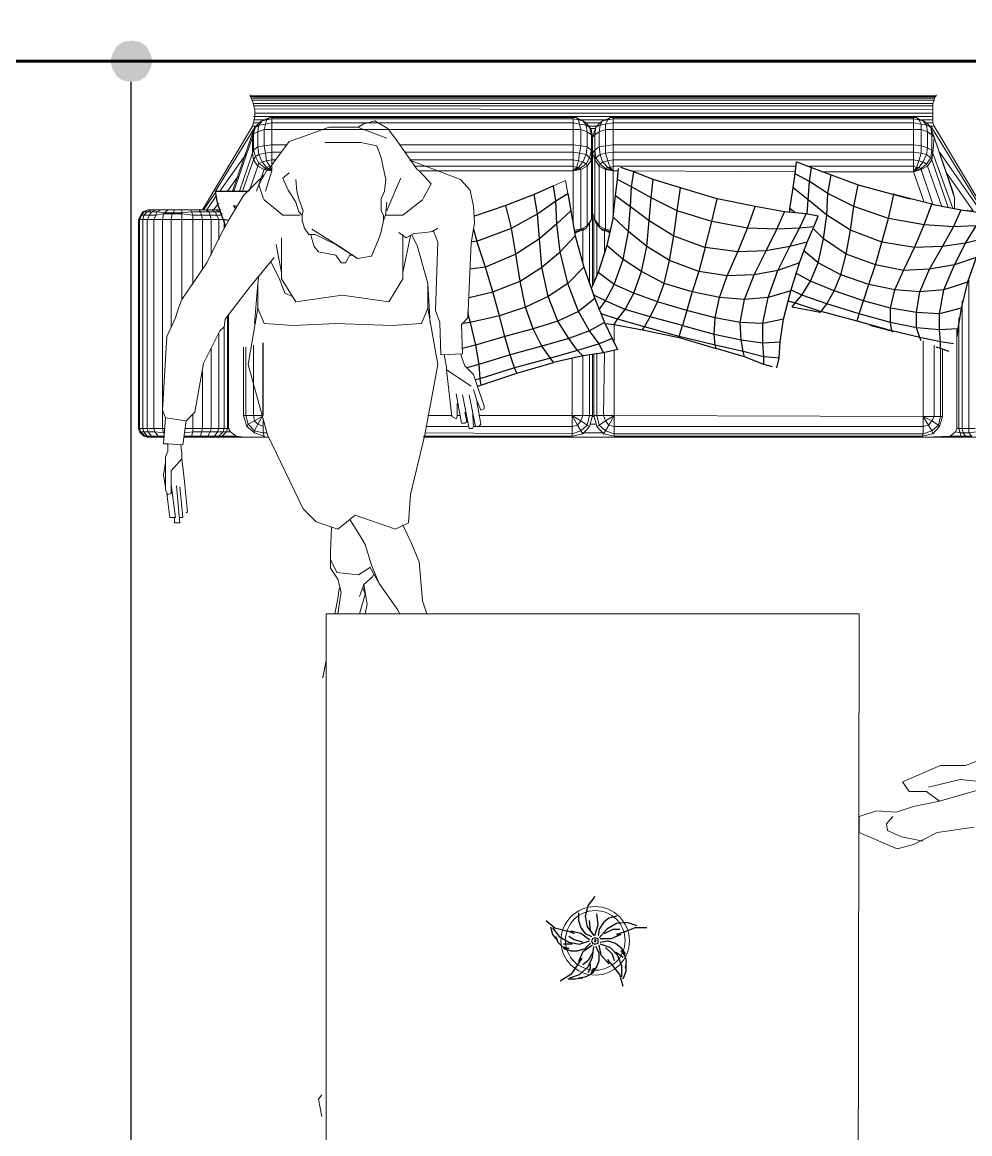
# Model space of a CAD drawing. Header units: inches. Extents: x 4.9 to 20.4, y 4.7 to 15.7.
# Drawn here: x 14.376 to 15.833, y 9.769 to 11.479 of the extents above; entities that cross this region are included whole.
import ezdxf

# ---------------------------------------------------------------- set-up
doc = ezdxf.new("R2010")
doc.units = ezdxf.units.IN
doc.header["$MEASUREMENT"] = 0
doc.layers.add('PDF_Geometry', color=7, linetype='Continuous')
doc.layers.add('PDF_Solid Fills', color=7, linetype='Continuous')

# ---------------------------------------------------------------- blocks, each defined once
blk = doc.blocks.new('distribution 3')
at = {"layer": 'PDF_Solid Fills', "transparency": 33554559}
blk.add_hatch(color=256, dxfattribs=at).paths.add_polyline_path([(7.0583, 6.5904), (7.0567, 6.6021), (7.05, 6.6121), (7.0383, 6.6188), (7.0267, 6.6221), (7.015, 6.6188), (7.0033, 6.6121), (6.9967, 6.6021), (6.995, 6.5904), (6.9967, 6.5771), (7.0033, 6.5671), (7.015, 6.5604), (7.0267, 6.5571), (7.0383, 6.5604), (7.05, 6.5671), (7.0567, 6.5771)])
at = {"layer": 'PDF_Geometry', "lineweight": 60}
blk.add_lwpolyline([(7.9983, 10.1354), (8.0783, 10.1354), (7.9983, 10.1354), (7.9983, 7.5454), (10.1017, 7.5454), (10.1017, 8.4354), (10.2233, 8.4354), (10.2233, 6.6971), (10.1017, 6.6971), (10.1017, 7.4254), (7.1483, 7.4254), (7.1483, 6.0871), (7.6333, 6.0871), (7.6333, 5.9654), (7.1483, 5.9654), (7.1483, 5.1571), (7.2, 5.1571), (7.2, 5.0354), (7.1483, 5.0354), (7.1483, 4.6337), (7.0267, 4.6337), (7.0267, 7.4254), (3.83, 7.4254)], dxfattribs=at)
at = {"layer": 'PDF_Geometry', "lineweight": 25}
for points in [[(6.995, 6.5904), (6.9617, 6.5904), (3.1267, 6.5904), (3.095, 6.5904)], [(6.7817, 6.4404), (6.7833, 6.4487), (6.7733, 6.4454)], [(6.7833, 6.4487), (6.8083, 6.4571), (6.8267, 6.4604), (6.8267, 6.4371), (6.8267, 6.4104)], [(6.8, 6.4304), (6.805, 6.4321), (6.8033, 6.4271)], [(6.8267, 6.4337), (6.8283, 6.4337)], [(6.4817, 6.3871), (6.5933, 6.3871)], [(6.4817, 6.0737), (6.4817, 6.0754)], [(6.5467, 5.9971), (6.555, 6.0004), (6.575, 6.0071), (6.56, 6.0554), (6.555, 6.0737)], [(6.6633, 6.0704), (6.6717, 6.0338), (6.71, 6.0454), (6.75, 6.0587), (6.77, 6.0054), (6.7917, 5.9654), (6.8117, 5.9371), (6.8233, 5.9187), (6.7967, 5.9137), (6.7583, 5.9071), (6.71, 5.8937), (6.6617, 5.8771), (6.625, 5.8621), (6.6, 5.8504), (6.5833, 5.8421), (6.5783, 5.8637), (6.5733, 5.8954), (6.5633, 5.9404)], [(6.6617, 5.8771), (6.6417, 5.9021), (6.6267, 5.9337), (6.615, 5.9721), (6.6033, 6.0154), (6.59, 6.0604), (6.585, 6.0804)], [(6.6383, 6.0721), (6.625, 6.0687), (6.6233, 6.0804)], [(6.4817, 6.0637), (6.4817, 6.0654)], [(6.5267, 6.0571), (6.5283, 6.0521), (6.5467, 5.9971), (6.5633, 5.9404), (6.57, 5.9454), (6.5883, 5.9587), (6.615, 5.9721), (6.6483, 5.9837), (6.6883, 5.9921), (6.71, 5.9587), (6.7333, 5.9304), (6.7767, 5.9354), (6.8117, 5.9371), (6.835, 5.9404), (6.8217, 5.9704), (6.805, 6.0137), (6.7883, 6.0621)], [(6.71, 5.8937), (6.685, 5.9187), (6.665, 5.9487), (6.6483, 5.9837), (6.635, 6.0237), (6.625, 6.0687), (6.59, 6.0604), (6.56, 6.0554), (6.5383, 6.0537), (6.5283, 6.0521)], [(6.6, 5.8504), (6.5917, 5.8704), (6.5817, 5.9037), (6.57, 5.9454), (6.555, 6.0004), (6.5383, 6.0537), (6.5367, 6.0604)], [(6.7967, 5.9137), (6.7767, 5.9354), (6.7533, 5.9621), (6.73, 5.9987), (6.71, 6.0454), (6.7067, 6.0687)], [(6.7683, 6.0637), (6.75, 6.0587), (6.7483, 6.0671)], [(6.625, 5.8621), (6.6117, 5.8854), (6.6, 5.9171), (6.5883, 5.9587), (6.575, 6.0071), (6.6033, 6.0154), (6.635, 6.0237), (6.6717, 6.0338), (6.6883, 5.9921), (6.73, 5.9987), (6.77, 6.0054), (6.805, 6.0137)], [(6.5733, 5.8954), (6.5817, 5.9037), (6.6, 5.9171), (6.6267, 5.9337), (6.665, 5.9487), (6.71, 5.9587), (6.7533, 5.9621), (6.7917, 5.9654), (6.8217, 5.9704)], [(5.705, 5.9521), (5.6933, 5.9387), (5.6883, 5.9187), (5.6883, 5.9204)], [(5.68, 5.9371), (5.6717, 5.9337), (5.665, 5.9271), (5.6617, 5.9171), (5.6617, 5.9254), (5.6583, 5.9137), (5.6583, 5.9037), (5.6617, 5.8921), (5.67, 5.8837)], [(5.6933, 5.9421), (5.68, 5.9321), (5.6717, 5.9171), (5.6683, 5.9004), (5.6733, 5.8854)], [(5.695, 5.9454), (5.6833, 5.9421), (5.675, 5.9354)], [(5.6667, 5.8804), (5.6567, 5.8954), (5.6417, 5.9021), (5.6467, 5.8971), (5.6367, 5.9037), (5.6217, 5.9137), (5.6117, 5.9304)], [(5.615, 5.9187), (5.615, 5.9071), (5.6167, 5.8954)], [(5.6683, 5.9121), (5.6683, 5.9171), (5.6683, 5.9254)], [(5.6717, 5.8954), (5.675, 5.9088), (5.68, 5.9171)], [(5.675, 5.8854), (5.685, 5.8987), (5.6883, 5.9137), (5.685, 5.9088), (5.6883, 5.9187)], [(6.5783, 5.8637), (6.5917, 5.8704), (6.6117, 5.8854), (6.6417, 5.9021), (6.685, 5.9187), (6.7333, 5.9304), (6.7583, 5.9071)], [(5.6167, 5.9154), (5.6217, 5.9004), (5.6333, 5.8871), (5.6483, 5.8804), (5.665, 5.8787)], [(5.6167, 5.9021), (5.6183, 5.8921), (5.6217, 5.8837), (5.6317, 5.8787), (5.6233, 5.8804), (5.6333, 5.8737), (5.6433, 5.8704), (5.655, 5.8704), (5.665, 5.8754)], [(5.7167, 5.9021), (5.705, 5.9021), (5.6933, 5.8987), (5.685, 5.8921), (5.68, 5.8821)], [(5.625, 5.8871), (5.6317, 5.8837), (5.6383, 5.8837)], [(5.655, 5.8804), (5.6433, 5.8871), (5.6367, 5.8954)], [(5.7417, 5.8771), (5.7283, 5.8871), (5.7117, 5.8921), (5.695, 5.8887), (5.6817, 5.8787)], [(5.69, 5.8837), (5.705, 5.8854)], [(5.6183, 5.8354), (5.635, 5.8354), (5.6517, 5.8421), (5.6633, 5.8537), (5.6683, 5.8687)], [(5.6717, 5.8687), (5.6733, 5.8571), (5.67, 5.8454), (5.6633, 5.8371), (5.6533, 5.8304), (5.6583, 5.8371), (5.65, 5.8304), (5.6417, 5.8287), (5.6317, 5.8304)], [(5.6367, 5.8504), (5.645, 5.8571), (5.6383, 5.8554), (5.6517, 5.8671), (5.6667, 5.8704)], [(5.6933, 5.7971), (5.6933, 5.8154), (5.6867, 5.8321), (5.6833, 5.8437), (5.6833, 5.8371), (5.6767, 5.8521), (5.6767, 5.8687)], [(5.6967, 5.8121), (5.7017, 5.8271), (5.7, 5.8437), (5.6917, 5.8587), (5.6783, 5.8704)], [(5.6817, 5.8771), (5.6983, 5.8721), (5.715, 5.8737)], [(5.7117, 5.8437), (5.7083, 5.8554), (5.7017, 5.8637), (5.6917, 5.8704), (5.6817, 5.8721)], [(6.57, 5.5937), (6.5717, 5.6171), (6.58, 5.6487), (6.59, 5.6921), (6.6033, 5.7471), (6.6183, 5.8004), (6.63, 5.8421), (6.6383, 5.8671)], [(6.6017, 5.7471), (6.6033, 5.7471), (6.62, 5.7421), (6.6333, 5.7921), (6.645, 5.8304), (6.6583, 5.8604), (6.6667, 5.8787)], [(6.6133, 5.8037), (6.6183, 5.8004), (6.6333, 5.7921), (6.6567, 5.7804), (6.685, 5.7704), (6.72, 5.7621), (6.7417, 5.7971), (6.765, 5.8254), (6.7867, 5.8487), (6.7433, 5.8587), (6.7017, 5.8721), (6.6783, 5.8821)], [(6.63, 5.5871), (6.6233, 5.6187), (6.625, 5.6537), (6.6317, 5.6921), (6.6433, 5.7354), (6.6567, 5.7804), (6.67, 5.8171), (6.6833, 5.8471), (6.7017, 5.8721)], [(6.645, 5.8704), (6.6583, 5.8604), (6.6833, 5.8471), (6.7217, 5.8337), (6.765, 5.8254), (6.8033, 5.8221), (6.8333, 5.8204), (6.8567, 5.8171), (6.8633, 5.8371)], [(6.7983, 5.8804), (6.8, 5.8804)], [(5.6033, 5.8337), (5.6217, 5.8387), (5.6367, 5.8504), (5.635, 5.8487)], [(5.6633, 5.8604), (5.6533, 5.8504), (5.6433, 5.8471)], [(5.685, 5.8621), (5.6917, 5.8487), (5.6917, 5.8387)], [(6.6233, 5.8604), (6.6217, 5.8471), (6.6133, 5.8037), (6.6017, 5.7471), (6.585, 5.6904), (6.59, 5.6921), (6.6067, 5.6937), (6.6317, 5.6921), (6.6633, 5.6854), (6.6967, 5.6737), (6.7333, 5.6571), (6.77, 5.6421), (6.8033, 5.6304), (6.815, 5.6887), (6.8317, 5.7454), (6.845, 5.7871), (6.8567, 5.8171)], [(6.6733, 5.5754), (6.6633, 5.6104), (6.66, 5.6471), (6.6633, 5.6854), (6.6717, 5.7271), (6.685, 5.7704), (6.7033, 5.8054), (6.7217, 5.8337), (6.7433, 5.8587)], [(6.7867, 5.8487), (6.82, 5.8454), (6.845, 5.8421), (6.8617, 5.8404)], [(5.615, 5.8337), (5.6267, 5.8287), (5.6383, 5.8287)], [(5.6567, 5.8454), (5.6533, 5.8404), (5.6483, 5.8337)], [(5.6867, 5.8321), (5.6883, 5.8321)], [(6.6217, 5.8471), (6.63, 5.8421), (6.645, 5.8304), (6.67, 5.8171), (6.7033, 5.8054), (6.7417, 5.7971), (6.7817, 5.7937), (6.8167, 5.7904), (6.845, 5.7871)], [(6.82, 5.8454), (6.8033, 5.8221), (6.7817, 5.7937), (6.7583, 5.7554), (6.74, 5.7071), (6.78, 5.6971), (6.815, 5.6887)], [(6.7717, 5.5404), (6.77, 5.5621), (6.7683, 5.5971), (6.77, 5.6421), (6.78, 5.6971), (6.7967, 5.7504), (6.8167, 5.7904), (6.8333, 5.8204), (6.845, 5.8421)], [(6.5567, 5.6037), (6.56, 5.6171), (6.5717, 5.6171), (6.5933, 5.6187), (6.6233, 5.6187), (6.6633, 5.6104), (6.705, 5.5954), (6.6983, 5.6321), (6.6967, 5.6737), (6.7033, 5.7171), (6.72, 5.7621), (6.7583, 5.7554), (6.7967, 5.7504), (6.8317, 5.7454)], [(6.7483, 5.5504), (6.7417, 5.5771), (6.735, 5.6137), (6.7333, 5.6571), (6.74, 5.7071), (6.7033, 5.7171), (6.6717, 5.7271), (6.6433, 5.7354), (6.62, 5.7421), (6.6067, 5.6937), (6.5983, 5.6521), (6.5933, 5.6187), (6.595, 5.5921)], [(6.56, 5.6171), (6.5717, 5.6471), (6.585, 5.6904)], [(6.5717, 5.6471), (6.58, 5.6487), (6.5983, 5.6521), (6.625, 5.6537), (6.66, 5.6471), (6.6983, 5.6321), (6.735, 5.6137), (6.7683, 5.5971), (6.795, 5.5854)], [(6.555, 5.5971), (6.57, 5.5937), (6.595, 5.5921), (6.63, 5.5871), (6.6733, 5.5754), (6.7167, 5.5621), (6.7483, 5.5504), (6.7717, 5.5404), (6.7883, 5.5338), (6.7917, 5.5521), (6.795, 5.5854), (6.8033, 5.6304)], [(6.7167, 5.5621), (6.705, 5.5954), (6.7417, 5.5771), (6.77, 5.5621), (6.7917, 5.5521)], [(6.615, 5.3187), (6.6133, 5.3471), (6.6167, 5.3821), (6.625, 5.4221), (6.6383, 5.4704), (6.6533, 5.5204), (6.6667, 5.5587), (6.675, 5.5754)], [(6.6583, 5.5804), (6.655, 5.5687), (6.6417, 5.5287), (6.6533, 5.5204), (6.6733, 5.5087), (6.6983, 5.4987), (6.73, 5.4904), (6.7533, 5.5254), (6.7683, 5.5404)], [(6.7933, 5.5687), (6.8, 5.5771)], [(6.795, 5.5771), (6.8, 5.5771), (6.8317, 5.5721), (6.8533, 5.5687), (6.8717, 5.5671), (6.8633, 5.5437), (6.8517, 5.5137), (6.8367, 5.4721)], [(6.6267, 5.4737), (6.6417, 5.5287), (6.64, 5.5304), (6.6483, 5.5737), (6.655, 5.5687), (6.6667, 5.5587), (6.6883, 5.5454), (6.7167, 5.5338), (6.7533, 5.5254), (6.79, 5.5204), (6.8233, 5.5187), (6.8517, 5.5137)], [(6.6467, 5.3137), (6.6383, 5.3471), (6.64, 5.3821), (6.6467, 5.4221), (6.6583, 5.4637), (6.6733, 5.5087), (6.6883, 5.5454), (6.7, 5.5671)], [(6.7533, 5.2787), (6.7467, 5.3071), (6.7417, 5.3421), (6.74, 5.3854), (6.7483, 5.4354), (6.7667, 5.4837), (6.79, 5.5204), (6.8133, 5.5487), (6.8317, 5.5721)], [(6.775, 5.2687), (6.7733, 5.2904), (6.7717, 5.3254), (6.775, 5.3704), (6.785, 5.4254), (6.8033, 5.4787), (6.8233, 5.5187), (6.8417, 5.5471), (6.8533, 5.5687)], [(6.6867, 5.3037), (6.675, 5.3404), (6.6717, 5.3771), (6.675, 5.4154), (6.6833, 5.4554), (6.6983, 5.4987), (6.7167, 5.5338), (6.735, 5.5554)], [(6.7917, 5.5504), (6.8133, 5.5487), (6.8417, 5.5471), (6.8633, 5.5437)], [(6.61, 5.4187), (6.6117, 5.4204), (6.6267, 5.4737), (6.6383, 5.4704), (6.6583, 5.4637), (6.6833, 5.4554), (6.7133, 5.4454), (6.73, 5.4904), (6.7667, 5.4837), (6.8033, 5.4787), (6.8367, 5.4721), (6.8217, 5.4171)], [(6.58, 5.3321), (6.585, 5.3454), (6.595, 5.3454), (6.6133, 5.3471), (6.6383, 5.3471), (6.675, 5.3404), (6.7133, 5.3237), (6.7067, 5.3621), (6.705, 5.4021), (6.7133, 5.4454), (6.7483, 5.4354), (6.785, 5.4254), (6.8217, 5.4171), (6.8233, 5.4171)], [(6.6117, 5.4221), (6.62, 5.4537)], [(6.5917, 5.3254), (6.595, 5.3454), (6.6017, 5.3771), (6.6117, 5.4204), (6.625, 5.4221), (6.6467, 5.4221), (6.675, 5.4154), (6.705, 5.4021), (6.74, 5.3854), (6.775, 5.3704), (6.8067, 5.3587), (6.8217, 5.4171), (6.815, 5.3921)], [(6.5967, 5.3754), (6.6017, 5.3771), (6.6167, 5.3821), (6.64, 5.3821), (6.6717, 5.3771), (6.7067, 5.3621), (6.7417, 5.3421), (6.7717, 5.3254), (6.7983, 5.3137)], [(6.8067, 5.3587), (6.7983, 5.3137), (6.7933, 5.2804), (6.79, 5.2621), (6.775, 5.2687), (6.7533, 5.2787), (6.725, 5.2904), (6.6867, 5.3037), (6.6467, 5.3137), (6.615, 5.3187), (6.6033, 5.3204)], [(6.585, 5.3454), (6.5867, 5.3521)], [(6.725, 5.2904), (6.7133, 5.3237), (6.7467, 5.3071), (6.7733, 5.2904), (6.7933, 5.2804)]]:
    blk.add_lwpolyline(points, dxfattribs=at)
at = {"layer": 'PDF_Geometry', "lineweight": 9}
for points in [[(6.45, 6.5704), (6.4483, 6.5654), (6.45, 6.5687), (6.45, 6.5704), (6.4567, 6.5771), (6.4617, 6.5787), (6.7833, 6.5787)], [(6.4483, 6.5604), (6.45, 6.5654), (6.4567, 6.5704), (6.4617, 6.5721), (6.7833, 6.5721), (6.79, 6.5704), (6.795, 6.5654), (6.7983, 6.5587)], [(6.4617, 6.5787), (6.4617, 6.5771), (6.4617, 6.5721), (6.4617, 6.5654), (6.4617, 6.5554), (6.7833, 6.5554), (6.79, 6.5521), (6.795, 6.5504), (6.795, 6.5587), (6.795, 6.5654), (6.795, 6.5704), (6.79, 6.5737), (6.7833, 6.5771), (6.4617, 6.5771), (6.4567, 6.5754), (6.45, 6.5687), (6.45, 6.5654), (6.45, 6.5587), (6.45, 6.5487), (6.4567, 6.5537), (6.4617, 6.5554), (6.4617, 6.5421), (6.7833, 6.5421), (6.7917, 6.5404), (6.7933, 6.5387), (6.7933, 6.5254), (6.7933, 6.5121), (6.795, 6.4971), (6.795, 6.4837), (6.795, 6.4704), (6.7983, 6.4754)], [(6.455, 6.5387), (6.455, 6.5404), (6.4567, 6.5537), (6.4567, 6.5637), (6.4567, 6.5704), (6.4567, 6.5754), (6.4567, 6.5771)], [(6.7067, 6.4804), (6.7833, 6.4804), (6.7833, 6.4954), (6.7833, 6.5121), (6.7833, 6.5287), (6.7833, 6.5421), (6.7833, 6.5554), (6.7833, 6.5654), (6.7833, 6.5721), (6.7833, 6.5771), (6.7833, 6.5787), (6.79, 6.5754), (6.795, 6.5721), (6.795, 6.5704), (6.7983, 6.5637), (6.795, 6.5721)], [(6.7517, 6.4554), (6.7833, 6.4554), (6.79, 6.4587), (6.79, 6.4688), (6.79, 6.4821), (6.79, 6.4954), (6.7917, 6.5121), (6.7917, 6.5271), (6.7917, 6.5404), (6.79, 6.5521), (6.79, 6.5621), (6.79, 6.5704), (6.79, 6.5737), (6.79, 6.5754)], [(6.4483, 6.5537), (6.45, 6.5587), (6.4567, 6.5637), (6.4617, 6.5654), (6.7833, 6.5654), (6.79, 6.5621), (6.795, 6.5587), (6.7983, 6.5521)], [(6.45, 6.5387), (6.45, 6.5487), (6.4483, 6.5454), (6.4483, 6.5537), (6.4483, 6.5604), (6.4483, 6.5654)], [(6.66, 6.5121), (6.7833, 6.5121), (6.7917, 6.5121), (6.7933, 6.5121), (6.7983, 6.5121), (6.7983, 6.5237), (6.7983, 6.5338), (6.7983, 6.5437), (6.7983, 6.5521), (6.7983, 6.5587), (6.7983, 6.5637)], [(6.7983, 6.5437), (6.795, 6.5504), (6.7933, 6.5387), (6.7983, 6.5338)], [(6.415, 6.5121), (6.3967, 6.5287), (6.3767, 6.5287), (6.375, 6.5287), (6.325, 6.5221), (6.325, 6.5271), (6.325, 6.5304), (6.3617, 6.5354)], [(6.3933, 6.5371), (6.4183, 6.5371), (6.3917, 6.5371), (6.3667, 6.5371), (6.36, 6.5338), (6.3617, 6.5287), (6.3767, 6.5287)], [(6.3717, 6.5371), (6.39, 6.5404), (6.41, 6.5371)], [(6.4183, 6.5371), (6.4267, 6.5338), (6.4383, 6.5338), (6.4383, 6.5404), (6.4783, 6.5371), (6.49, 6.5421), (6.6033, 6.5354), (6.6317, 6.5221), (6.6467, 6.5171), (6.66, 6.5121), (6.7167, 6.4737), (6.76, 6.4521), (6.7817, 6.4404), (6.82, 6.4171), (6.8517, 6.3854)], [(6.725, 6.3704), (6.6783, 6.4088), (6.63, 6.4454), (6.6183, 6.4471), (6.6117, 6.4537), (6.5617, 6.4787), (6.4867, 6.4921), (6.4733, 6.5054), (6.4367, 6.5104), (6.4383, 6.5338)], [(6.4483, 6.5387), (6.4483, 6.5454)], [(6.4517, 6.5387), (6.455, 6.5404), (6.4617, 6.5421), (6.4617, 6.5387)], [(6.4783, 6.5371), (6.4733, 6.5054)], [(6.3733, 6.5204), (6.3167, 6.5154), (6.3167, 6.5204), (6.3167, 6.5237), (6.325, 6.5237)], [(6.3717, 6.5154), (6.325, 6.5104), (6.325, 6.5154)], [(6.6183, 6.5287), (6.7833, 6.5287), (6.7917, 6.5271), (6.7933, 6.5254), (6.7983, 6.5237)], [(6.4367, 6.5137), (6.4233, 6.5121), (6.415, 6.5121), (6.385, 6.5087), (6.3333, 6.5037), (6.3317, 6.5054)], [(6.4483, 6.5087), (6.4483, 6.4987), (6.4483, 6.4854), (6.4483, 6.4754), (6.4483, 6.4654), (6.45, 6.4621), (6.45, 6.4721), (6.4567, 6.4688), (6.4617, 6.4671), (6.585, 6.4671)], [(6.4483, 6.4987), (6.45, 6.4971), (6.4567, 6.4954), (6.4617, 6.4954), (6.4833, 6.4954)], [(6.45, 6.5087), (6.45, 6.4971), (6.45, 6.4837), (6.4567, 6.4821), (6.4617, 6.4804), (6.55, 6.4804)], [(6.455, 6.5071), (6.4567, 6.4954), (6.4567, 6.4821), (6.4567, 6.4688), (6.4567, 6.4571), (6.4567, 6.4487), (6.4567, 6.4437), (6.4567, 6.4371), (6.4617, 6.4404), (6.6367, 6.4404)], [(6.4617, 6.4404), (6.4617, 6.4421), (6.4617, 6.4471), (6.4617, 6.4554), (6.4617, 6.4671), (6.4617, 6.4804), (6.4617, 6.4954), (6.4617, 6.5071)], [(6.6833, 6.4954), (6.7833, 6.4954), (6.79, 6.4954), (6.795, 6.4971), (6.7983, 6.4987), (6.7983, 6.5121)], [(6.7283, 6.4671), (6.7833, 6.4671), (6.7833, 6.4804), (6.79, 6.4821), (6.795, 6.4837), (6.7983, 6.4854), (6.7983, 6.4987)], [(6.4483, 6.4854), (6.45, 6.4837), (6.45, 6.4721), (6.4483, 6.4754)], [(6.7983, 6.4521), (6.7983, 6.4604), (6.7983, 6.4671), (6.7983, 6.4754), (6.7983, 6.4854)], [(6.4483, 6.4654), (6.4483, 6.4587), (6.4483, 6.4487), (6.4483, 6.4154), (6.45, 6.4287)], [(6.7983, 6.4671), (6.795, 6.4604), (6.795, 6.4704), (6.79, 6.4688), (6.7833, 6.4671), (6.7833, 6.4554), (6.7833, 6.4471)], [(6.7983, 6.4787), (6.825, 6.4604)], [(6.7983, 6.4737), (6.82, 6.4587)], [(6.7983, 6.4637), (6.8083, 6.4554)], [(6.4483, 6.4587), (6.45, 6.4554), (6.45, 6.4621), (6.4567, 6.4571), (6.4617, 6.4554), (6.6083, 6.4554)], [(6.4483, 6.4487), (6.45, 6.4504), (6.4567, 6.4437), (6.4617, 6.4421), (6.6333, 6.4421)], [(6.4567, 6.4371), (6.45, 6.4287), (6.45, 6.4504), (6.45, 6.4554), (6.4567, 6.4487), (6.4617, 6.4471), (6.6183, 6.4471)], [(6.7683, 6.4471), (6.7817, 6.4471)], [(6.79, 6.4504), (6.79, 6.4587), (6.795, 6.4604), (6.795, 6.4537), (6.7983, 6.4604)], [(6.7917, 6.4504), (6.795, 6.4537), (6.795, 6.4521)], [(6.9267, 6.3971), (6.9267, 6.4037), (6.9267, 6.3987), (6.8267, 6.4604)], [(6.8267, 6.4537), (6.8833, 6.4137)], [(6.8267, 6.4421), (6.85, 6.4254)], [(6.8267, 6.4237), (6.885, 6.4037), (6.91, 6.4037), (6.8267, 6.4321)], [(6.8283, 6.4337), (6.92, 6.4021)], [(6.4483, 6.4154), (6.4483, 6.3854), (6.4483, 6.3787)], [(6.465, 6.4121), (6.455, 6.4004), (6.4583, 6.4004), (6.4683, 6.4104), (6.4817, 6.4137), (6.5867, 6.4137)], [(6.59, 6.4021), (6.4817, 6.4021), (6.4733, 6.4004), (6.4683, 6.4104), (6.465, 6.4121), (6.4817, 6.4171), (6.5867, 6.4171)], [(6.4817, 6.3887), (6.4817, 6.4021), (6.4817, 6.4137), (6.4817, 6.4171)], [(6.8267, 6.4187), (6.875, 6.4021), (6.885, 6.4037), (6.89, 6.4021), (6.88, 6.3987), (6.8833, 6.3937), (6.885, 6.3837), (6.8867, 6.3737), (6.8867, 6.3587)], [(6.6467, 6.3954), (6.56, 6.4104), (6.4517, 6.3804), (6.3383, 6.3254), (6.3183, 6.3054), (6.3067, 6.2721), (6.3283, 6.2454), (6.3067, 6.1837), (6.3167, 6.1637), (6.36, 6.1604), (6.4517, 6.1387), (6.56, 6.1187), (6.6467, 6.1337), (6.6233, 6.1437), (6.62, 6.1887), (6.6233, 6.2754), (6.62, 6.3404), (6.6233, 6.3854), (6.6467, 6.3954), (6.685, 6.3954), (6.6233, 6.4004)], [(6.45, 6.3854), (6.455, 6.4004)], [(6.455, 6.3821), (6.455, 6.3871), (6.4583, 6.4004), (6.4683, 6.3954), (6.48, 6.3887), (6.4733, 6.4004), (6.4683, 6.3954), (6.465, 6.3871)], [(6.685, 6.3954), (6.6967, 6.3937)], [(6.8267, 6.4088), (6.865, 6.3954), (6.87, 6.3937), (6.88, 6.3987), (6.875, 6.4021), (6.865, 6.3954), (6.86, 6.3854), (6.8583, 6.3737), (6.8617, 6.3837), (6.8633, 6.3821), (6.8717, 6.3887), (6.8833, 6.3937), (6.895, 6.3954), (6.9183, 6.3954), (6.9283, 6.3937), (6.935, 6.3887), (6.9383, 6.3821), (6.94, 6.3771)], [(6.8267, 6.3837), (6.8583, 6.3737), (6.865, 6.3737), (6.865, 6.3771), (6.8583, 6.3737), (6.8633, 6.3821), (6.865, 6.3771), (6.8733, 6.3821), (6.885, 6.3837), (6.8967, 6.3854), (6.895, 6.3954), (6.89, 6.4021), (6.915, 6.4021), (6.925, 6.3987), (6.92, 6.4021), (6.91, 6.4037), (6.915, 6.4021), (6.9183, 6.3954), (6.9217, 6.3854), (6.9217, 6.3737), (6.9317, 6.3737), (6.9383, 6.3737), (6.94, 6.3737), (6.94, 6.3771), (6.9367, 6.3821), (6.93, 6.3837), (6.9217, 6.3854), (6.8967, 6.3854), (6.8983, 6.3737), (6.8867, 6.3737), (6.875, 6.3737), (6.8733, 6.3821), (6.8717, 6.3887), (6.87, 6.3937), (6.8617, 6.3837), (6.86, 6.3854), (6.8267, 6.3971)], [(6.9317, 5.8704), (6.9317, 5.8904), (6.925, 5.8854), (6.9283, 5.8904), (6.93, 5.9004), (6.9317, 5.9104), (6.9317, 6.3737), (6.93, 6.3837), (6.9283, 6.3937), (6.925, 6.3987), (6.9317, 6.3937), (6.9317, 6.4021)], [(6.9367, 6.3854), (6.9367, 6.4021)], [(6.9417, 5.3571), (6.9417, 6.4021)], [(6.9467, 5.3571), (6.9467, 6.4004)], [(6.9517, 5.3571), (6.9533, 6.4004)], [(6.9583, 5.3571), (6.9583, 6.4021)], [(6.9617, 5.3571), (6.9617, 6.4021)], [(6.9667, 5.3554), (6.9667, 6.4037)], [(6.97, 5.3554), (6.97, 6.4037)], [(6.9717, 5.3537), (6.9717, 6.4054)], [(6.9733, 5.3521), (6.9733, 6.4071), (6.9733, 5.3521)], [(6.4483, 6.3854), (6.45, 6.3854), (6.455, 6.3871), (6.465, 6.3871), (6.475, 6.3871)], [(6.79, 6.3304), (6.79, 6.3571), (6.8133, 6.3854), (6.8167, 6.3871), (6.8367, 6.3937), (6.8583, 6.3821), (6.86, 6.3787), (6.9033, 6.3471), (6.9083, 6.3321), (6.925, 6.2854), (6.925, 6.2421), (6.9083, 6.1971)], [(6.9317, 5.8904), (6.935, 5.8954), (6.9367, 5.9021), (6.9383, 5.9104), (6.9383, 6.3737), (6.9367, 6.3821), (6.935, 6.3887), (6.9317, 6.3937)], [(6.665, 6.3421), (6.67, 6.3537), (6.6917, 6.3621), (6.7183, 6.3754)], [(6.7017, 6.3587), (6.745, 6.3671)], [(6.865, 6.3737), (6.875, 6.3737), (6.875, 6.3671)], [(6.8983, 6.3504), (6.8983, 6.3737), (6.9217, 6.3737), (6.9217, 5.9104), (6.9217, 5.8987), (6.9183, 5.8887), (6.9133, 5.8821), (6.89, 5.8821), (6.875, 5.8821), (6.885, 5.8804), (6.89, 5.8821), (6.8783, 5.8854), (6.8833, 5.8904), (6.885, 5.9004), (6.8867, 5.9104), (6.8867, 6.1687)], [(6.94, 5.9104), (6.94, 6.3737)], [(6.76, 6.1721), (6.7217, 6.1721), (6.7017, 6.1721), (6.6917, 6.1721), (6.6567, 6.1937), (6.6667, 6.2654), (6.6567, 6.3371), (6.6917, 6.3587), (6.7017, 6.3587), (6.7217, 6.3587), (6.755, 6.3587)], [(6.7683, 6.3121), (6.74, 6.2671), (6.745, 6.2754), (6.76, 6.3071), (6.76, 6.3171), (6.77, 6.3237), (6.7817, 6.3271), (6.79, 6.3271), (6.795, 6.3321), (6.81, 6.3371), (6.8283, 6.3487), (6.8467, 6.3571), (6.855, 6.3471)], [(6.845, 6.3371), (6.8267, 6.3354), (6.815, 6.3321), (6.7967, 6.3254), (6.79, 6.3271)], [(6.76, 6.3137), (6.7533, 6.3121), (6.7417, 6.3087), (6.7333, 6.3021), (6.7283, 6.2754), (6.7167, 6.2671), (6.7167, 6.2604), (6.7283, 6.2537), (6.7283, 6.2504), (6.7283, 6.2537)], [(5.43, 6.3021), (5.4033, 6.2971)], [(5.43, 6.3021), (5.4367, 6.2971), (5.43, 6.3021)], [(6.105, 6.2904), (6.0783, 6.2954), (6.08, 6.2954)], [(6.1767, 5.4704), (6.1767, 6.2904)], [(6.2483, 6.2221), (6.2367, 6.2404), (6.24, 6.2737), (6.26, 6.2838), (6.2467, 6.2838), (6.23, 6.2721), (6.21, 6.2671), (6.2, 6.2687), (6.1767, 6.2721)], [(6.1767, 6.2771), (6.2, 6.2721), (6.215, 6.2704)], [(6.26, 6.2838), (6.2717, 6.2838), (6.31, 6.2821)], [(6.81, 6.1971), (6.795, 6.1987), (6.7917, 6.1987), (6.7817, 6.2021), (6.79, 6.2021), (6.7967, 6.2054), (6.815, 6.2054), (6.8267, 6.2004), (6.845, 6.1987), (6.8783, 6.2054), (6.8967, 6.2121), (6.9017, 6.2371), (6.9017, 6.2921)], [(6.215, 6.2704), (6.2167, 6.2687), (6.215, 6.2704)], [(6.745, 6.2754), (6.7233, 6.2421), (6.74, 6.2671)], [(6.2233, 6.2087), (6.2517, 6.2204), (6.2833, 6.2304), (6.2983, 6.2387), (6.3217, 6.2537)], [(6.7817, 6.2021), (6.765, 6.2054), (6.755, 6.2087), (6.7267, 6.2204), (6.7233, 6.2421)], [(6.7283, 6.2504), (6.73, 6.2504)], [(6.2167, 6.2337), (6.2067, 6.2304), (6.1767, 6.2387)], [(6.2383, 6.2171), (6.2333, 6.2187), (6.2217, 6.2321), (6.1917, 6.2271), (6.1767, 6.2304)], [(6.2217, 6.2321), (6.2033, 6.2387)], [(6.925, 6.2404), (6.93, 6.2337), (6.935, 6.2154), (6.9233, 6.1954), (6.9033, 6.1804), (6.86, 6.1504), (6.8583, 6.1471), (6.8383, 6.1287), (6.8167, 6.1404), (6.8133, 6.1421), (6.79, 6.1721), (6.79, 6.1987)], [(6.1767, 6.1771), (6.1833, 6.1804), (6.2233, 6.2087), (6.2467, 6.2221)], [(6.8467, 6.1754), (6.8283, 6.1837), (6.7967, 6.1971)], [(6.7633, 6.1787), (6.755, 6.1671), (6.7617, 6.1554), (6.7633, 6.1371), (6.765, 6.1271), (6.77, 6.1187)], [(6.89, 5.8821), (6.895, 5.8887), (6.8967, 5.8987), (6.8983, 5.9104), (6.8983, 6.1771)], [(6.1767, 6.1354), (6.1967, 6.1421), (6.2567, 6.1471), (6.285, 6.1588), (6.3133, 6.1721)], [(6.8733, 6.1621), (6.8733, 6.1588), (6.845, 6.0837), (6.8283, 6.0687), (6.8033, 6.0637), (6.7783, 6.0621), (6.7467, 6.0671), (6.6317, 6.0721)], [(6.76, 6.1588), (6.7433, 6.1504), (6.685, 6.1337)], [(6.7017, 6.1721), (6.7583, 6.1604)], [(6.865, 6.1537), (6.865, 5.9104), (6.8633, 5.9054), (6.8633, 5.9021), (6.8717, 5.8954), (6.8833, 5.8904), (6.895, 5.8887), (6.9183, 5.8887), (6.9283, 5.8904), (6.935, 5.8954), (6.9383, 5.9021), (6.94, 5.9054), (6.9367, 5.9021), (6.93, 5.9004), (6.9217, 5.8987), (6.8967, 5.8987), (6.885, 5.9004), (6.8733, 5.9021), (6.8633, 5.9054), (6.8583, 5.9104), (6.8633, 5.9021), (6.8617, 5.9004), (6.8583, 5.9104), (6.86, 5.8987), (6.8617, 5.9004), (6.8683, 5.8904), (6.8717, 5.8954), (6.8733, 5.9021), (6.875, 5.9104), (6.875, 6.1604)], [(6.4483, 6.1404), (6.4483, 5.3771), (6.4483, 5.3687), (6.4483, 5.3104), (6.4483, 5.3037), (6.4483, 5.2954), (6.4483, 5.2838), (6.4483, 5.2737), (6.4483, 5.2604), (6.4483, 5.2471), (6.4483, 5.2337), (6.4483, 5.2237), (6.4483, 5.2137), (6.4483, 5.2054), (6.4483, 5.1987), (6.4483, 5.1937), (6.4483, 5.1921), (6.45, 5.1871)], [(6.57, 5.9121), (6.4817, 5.9121), (6.465, 5.9121), (6.4533, 5.9121), (6.45, 5.9121), (6.45, 6.1404)], [(6.8583, 5.9104), (6.8583, 6.1454)], [(6.455, 6.1387), (6.4533, 5.9121), (6.4583, 5.8987), (6.4533, 5.8954), (6.465, 5.8854), (6.4817, 5.8804), (6.575, 5.8804)], [(6.465, 6.0721), (6.465, 6.1371)], [(6.4817, 6.0971), (6.4817, 6.1337)], [(6.6417, 6.0721), (6.6317, 6.0721), (6.6217, 6.0821), (6.5767, 6.0804), (6.575, 6.1137), (6.625, 6.1154), (6.6433, 6.1221), (6.7483, 6.1187), (6.7667, 6.1254)], [(6.6467, 6.1337), (6.685, 6.1337), (6.6233, 6.1304)], [(6.5267, 6.0671), (6.5517, 6.1054), (6.525, 6.1021), (6.48, 6.0971), (6.4767, 6.0904), (6.48, 6.0887), (6.5, 6.0887)], [(6.575, 6.1087), (6.5567, 6.1054), (6.5517, 6.1054)], [(6.4867, 6.0771), (6.4717, 6.0737), (6.47, 6.0771), (6.47, 6.0821), (6.515, 6.0904)], [(6.4817, 6.0837), (6.4817, 6.0887)], [(6.49, 6.0654), (6.465, 6.0637), (6.4617, 6.0654), (6.4617, 6.0704), (6.5133, 6.0804)], [(6.5033, 6.0587), (6.4683, 6.0521), (6.465, 6.0554), (6.465, 6.0604), (6.5133, 6.0704)], [(6.5767, 6.0837), (6.5583, 6.0771), (6.545, 6.0637), (6.52, 6.0554), (6.4967, 6.0471), (6.4917, 6.0471), (6.49, 6.0521), (6.505, 6.0587), (6.5217, 6.0637)], [(6.465, 6.0637), (6.465, 5.9121), (6.4667, 5.9037), (6.4583, 5.8987), (6.4667, 5.8887), (6.4817, 5.8854), (6.575, 5.8854)], [(6.4817, 6.0554), (6.4817, 5.9121), (6.4667, 5.9037), (6.4733, 5.8987), (6.4817, 5.8954), (6.5733, 5.8954)], [(6.8233, 5.9187), (6.8433, 5.9221), (6.835, 5.9404)], [(6.4533, 5.8954), (6.45, 5.9121)], [(6.4817, 5.8804), (6.4817, 5.8854), (6.4817, 5.8954), (6.4817, 5.9121), (6.4733, 5.8987), (6.4667, 5.8887), (6.465, 5.8854)], [(6.7633, 5.9054), (6.765, 5.9021), (6.765, 5.9071), (6.7667, 5.9004), (6.765, 5.9021), (6.7667, 5.8954), (6.77, 5.8904), (6.7667, 5.9004), (6.7683, 5.8987), (6.86, 5.8987), (6.865, 5.8887), (6.7733, 5.8887), (6.7683, 5.8987), (6.7667, 5.9088)], [(6.7633, 5.9054), (6.7633, 5.9071), (6.7633, 5.9054)], [(6.78, 5.9104), (6.8583, 5.9104), (6.865, 5.9104), (6.875, 5.9104), (6.8867, 5.9104), (6.8983, 5.9104), (6.9217, 5.9104), (6.9317, 5.9104), (6.9383, 5.9104), (6.94, 5.9104), (6.94, 5.9054)], [(6.455, 5.8637), (6.455, 5.8954)], [(6.4683, 5.8754), (6.4683, 5.8837)], [(6.6833, 5.8854), (6.7783, 5.8854)], [(6.7183, 5.8954), (6.7667, 5.8954)], [(6.9233, 5.8754), (6.9233, 5.8837)], [(6.9267, 5.8737), (6.9267, 5.8871)], [(6.9367, 5.8621), (6.9367, 5.8987)], [(6.465, 5.3471), (6.4533, 5.3571), (6.4583, 5.3587), (6.4533, 5.3721), (6.4533, 5.8471), (6.4583, 5.8604), (6.4533, 5.8637), (6.465, 5.8737), (6.4817, 5.8787), (6.5767, 5.8787)], [(6.585, 5.3454), (6.48, 5.3454), (6.4667, 5.3487), (6.4583, 5.3587), (6.4667, 5.3637), (6.465, 5.3721), (6.465, 5.8471), (6.4667, 5.8554), (6.4583, 5.8604), (6.4667, 5.8704), (6.4817, 5.8737), (6.5767, 5.8737)], [(6.48, 5.3421), (6.48, 5.3454), (6.48, 5.3554), (6.48, 5.3721), (6.4817, 5.8471), (6.4733, 5.8604), (6.4667, 5.8704), (6.465, 5.8737)], [(6.4817, 5.8787), (6.4817, 5.8737), (6.4817, 5.8637), (6.4817, 5.8471), (6.4667, 5.8554), (6.4733, 5.8604), (6.4817, 5.8637), (6.5783, 5.8621)], [(6.48, 5.8787), (6.48, 5.8804)], [(6.495, 5.8787), (6.495, 5.8804)], [(6.6817, 5.8804), (6.7917, 5.8804)], [(6.6867, 5.8787), (6.7867, 5.8787)], [(6.6967, 5.8737), (6.7767, 5.8737)], [(6.94, 5.3821), (6.9383, 5.3787), (6.935, 5.3721), (6.9283, 5.3671), (6.9183, 5.3654), (6.8933, 5.3654), (6.8833, 5.3671), (6.8717, 5.3721), (6.8633, 5.3787), (6.8567, 5.3871), (6.8617, 5.3754), (6.8683, 5.3671), (6.8717, 5.3721), (6.8733, 5.3787), (6.875, 5.3871), (6.875, 5.8487), (6.8733, 5.8571), (6.8717, 5.8654), (6.8633, 5.8571), (6.8617, 5.8604), (6.8583, 5.8487), (6.86, 5.8604), (6.7683, 5.8604), (6.7667, 5.8604), (6.765, 5.8537), (6.765, 5.8571), (6.7667, 5.8654), (6.77, 5.8687), (6.7667, 5.8604), (6.765, 5.8571), (6.7633, 5.8554)], [(6.8583, 5.8404), (6.8583, 5.8487), (6.8633, 5.8537), (6.8733, 5.8571), (6.885, 5.8604), (6.8967, 5.8604), (6.9217, 5.8604), (6.93, 5.8604), (6.9283, 5.8687), (6.925, 5.8754), (6.9317, 5.8687), (6.935, 5.8654), (6.9283, 5.8687), (6.9183, 5.8704), (6.895, 5.8704), (6.8833, 5.8687), (6.8717, 5.8654), (6.8683, 5.8687), (6.8617, 5.8604), (6.86, 5.8604), (6.865, 5.8704), (6.7733, 5.8704), (6.7683, 5.8604), (6.7667, 5.8537)], [(6.875, 5.8771), (6.7833, 5.8771), (6.7933, 5.8804), (6.7833, 5.8821), (6.875, 5.8821)], [(6.8017, 5.3337), (6.875, 5.3587), (6.885, 5.3571), (6.89, 5.3587), (6.8783, 5.3604), (6.8833, 5.3671), (6.885, 5.3754), (6.8867, 5.3871), (6.8867, 5.8487), (6.885, 5.8604), (6.8833, 5.8687), (6.8783, 5.8754), (6.89, 5.8771), (6.885, 5.8804), (6.875, 5.8771), (6.89, 5.8771), (6.9133, 5.8771), (6.9183, 5.8704), (6.9217, 5.8604), (6.9217, 5.8487), (6.8983, 5.8487), (6.8867, 5.8487), (6.875, 5.8487), (6.865, 5.8487), (6.8583, 5.8487), (6.7867, 5.8487)], [(6.89, 5.8771), (6.895, 5.8704), (6.8967, 5.8604), (6.8983, 5.8487), (6.8983, 5.3871), (6.8967, 5.3754), (6.8933, 5.3654), (6.89, 5.3587), (6.9133, 5.3587), (6.91, 5.3554), (6.885, 5.3571), (6.8017, 5.3271)], [(6.5817, 5.8471), (6.4817, 5.8471), (6.465, 5.8471), (6.4533, 5.8471), (6.45, 5.8471), (6.4533, 5.8637)], [(6.7317, 5.8621), (6.7667, 5.8621)], [(6.94, 5.3871), (6.94, 5.8487), (6.9383, 5.8487), (6.9317, 5.8487), (6.9217, 5.8487), (6.9217, 5.3871), (6.9217, 5.3754), (6.9183, 5.3654), (6.9133, 5.3587), (6.925, 5.3604), (6.92, 5.3587), (6.91, 5.3554), (6.8167, 5.3237), (6.8, 5.3237)], [(6.865, 5.5671), (6.865, 5.8487), (6.8633, 5.8537), (6.8633, 5.8571), (6.8583, 5.8487)], [(6.94, 5.8487), (6.94, 5.8537)], [(6.45, 5.8471), (6.45, 5.3737), (6.4533, 5.3721), (6.465, 5.3721), (6.48, 5.3721), (6.5967, 5.3721)], [(6.595, 5.8471), (6.6217, 5.8471)], [(6.8567, 5.5687), (6.8583, 5.8204)], [(6.865, 5.5471), (6.865, 5.3871), (6.8633, 5.3821), (6.8633, 5.3787), (6.8617, 5.3754), (6.86, 5.3754), (6.8067, 5.3571)], [(6.81, 5.3704), (6.8567, 5.3871), (6.8633, 5.3821), (6.8733, 5.3787), (6.885, 5.3754), (6.8967, 5.3754), (6.9217, 5.3754), (6.93, 5.3754), (6.9367, 5.3787), (6.94, 5.3821), (6.94, 5.3871), (6.9383, 5.3871), (6.9317, 5.3871), (6.9217, 5.3871), (6.8983, 5.3871), (6.8867, 5.3871), (6.875, 5.3871), (6.865, 5.3871), (6.8567, 5.3871), (6.8567, 5.5287)], [(5.8483, 5.2937), (5.84, 5.3504), (5.83, 5.3704), (5.8217, 5.3871), (5.815, 5.4121), (5.84, 5.4704), (5.865, 5.4704), (5.8733, 5.4437), (5.8717, 5.4137), (5.88, 5.3871), (5.8883, 5.3471), (5.9033, 5.3671), (5.9033, 5.3937), (5.9183, 5.4037), (5.9433, 5.3454), (5.9433, 5.3071), (5.9517, 5.2854)], [(5.865, 5.4187), (5.8533, 5.4287), (5.8433, 5.4271), (5.8333, 5.4054), (5.8267, 5.3721)], [(6.8567, 5.3871), (6.86, 5.3754), (6.865, 5.3654), (6.875, 5.3587), (6.8783, 5.3604), (6.8683, 5.3671), (6.865, 5.3654), (6.805, 5.3437)], [(6.4533, 5.3571), (6.45, 5.3737)], [(6.5833, 5.3421), (6.48, 5.3421), (6.465, 5.3471), (6.4667, 5.3487), (6.4733, 5.3587), (6.48, 5.3721), (6.4667, 5.3637), (6.4733, 5.3587), (6.48, 5.3554), (6.59, 5.3554)], [(6.9367, 5.3571), (6.9367, 5.3737)], [(5.9183, 5.2804), (5.9217, 5.3154), (5.91, 5.3637)], [(6.4483, 5.3687), (6.45, 5.3304), (6.45, 5.3137), (6.45, 5.3071), (6.45, 5.2971), (6.455, 5.3021), (6.4617, 5.3021), (6.69, 5.3021)], [(6.7967, 5.2804), (6.9267, 5.3604)], [(6.975, 5.3521), (6.9733, 5.3521), (6.9717, 5.3537), (6.97, 5.3554), (6.9667, 5.3554), (6.9617, 5.3571), (6.9583, 5.3571), (6.9517, 5.3571), (6.9467, 5.3571), (6.9417, 5.3571), (6.9367, 5.3571), (6.9317, 5.3571), (6.9267, 5.3554), (6.7967, 5.2771)], [(6.8167, 5.3237), (6.8283, 5.3271), (6.92, 5.3587)], [(6.925, 5.3621), (6.9267, 5.3604), (6.9267, 5.3554), (6.9267, 5.3621)], [(6.9317, 5.3571), (6.9317, 5.3654)], [(5.91, 5.2721), (5.8883, 5.3471)], [(6.7917, 5.2771), (6.795, 5.2754), (6.7967, 5.2721), (6.7967, 5.2838), (6.8867, 5.3471)], [(6.7967, 5.3071), (6.7967, 5.3037), (6.7967, 5.2954), (6.8533, 5.3354)], [(6.45, 5.3304), (6.4567, 5.3221), (6.4617, 5.3204), (6.6133, 5.3204)], [(6.4617, 5.3204), (6.4617, 5.3171), (6.4617, 5.3121), (6.4617, 5.3021), (6.4617, 5.2921)], [(6.4567, 5.1821), (6.4567, 5.1837), (6.4567, 5.1887), (6.4567, 5.1954), (6.4567, 5.2054), (6.4567, 5.2171), (6.4567, 5.2321), (6.4567, 5.2471), (6.4567, 5.2621), (6.4567, 5.2771), (6.4567, 5.2904), (6.455, 5.3021), (6.455, 5.3104), (6.455, 5.3154), (6.4567, 5.3221)], [(6.4483, 5.3104), (6.45, 5.3137), (6.455, 5.3154), (6.4617, 5.3171), (6.6317, 5.3171)], [(6.4483, 5.3037), (6.45, 5.3071), (6.455, 5.3104), (6.4617, 5.3121), (6.6583, 5.3121)], [(6.7967, 5.3037), (6.7983, 5.3037)]]:
    blk.add_lwpolyline(points, dxfattribs=at)
blk.add_lwpolyline([(6.7983, 6.4804), (6.9267, 6.4037, 0.226827), (6.9733, 6.4071), (6.975, 6.4071)], format="xyb", dxfattribs=at)
for points in [[(5.2617, 6.2904), (5.2617, 5.4721), (6.1767, 5.4704), (6.1767, 6.2904)], [(6.7733, 5.8887), (6.77, 5.8904), (6.7783, 5.8854), (6.7833, 5.8821)], [(6.8683, 5.8904), (6.865, 5.8887), (6.875, 5.8821), (6.8783, 5.8854)], [(6.9133, 5.8821), (6.91, 5.8804), (6.92, 5.8821), (6.925, 5.8854)], [(6.7733, 5.8704), (6.77, 5.8687), (6.7783, 5.8754), (6.7833, 5.8771)], [(6.91, 5.8804), (6.885, 5.8804), (6.7933, 5.8804), (6.885, 5.8804)], [(6.8683, 5.8687), (6.865, 5.8704), (6.875, 5.8771), (6.8783, 5.8754)], [(6.9133, 5.8771), (6.91, 5.8804), (6.92, 5.8771), (6.925, 5.8754)], [(6.9367, 5.8571), (6.93, 5.8604), (6.9317, 5.8487), (6.9317, 5.3871), (6.93, 5.3754), (6.9283, 5.3671), (6.925, 5.3604), (6.9317, 5.3671), (6.935, 5.3721), (6.9367, 5.3787), (6.9383, 5.3871), (6.9383, 5.8487), (6.9367, 5.8571), (6.935, 5.8654), (6.9383, 5.8571), (6.94, 5.8537)]]:
    blk.add_lwpolyline(points, close=True, dxfattribs=at)
at = {"layer": 'PDF_Geometry', "lineweight": 25}
for points in [[(5.6733, 5.8721), (5.6767, 5.8721), (5.6783, 5.8771), (5.6767, 5.8804), (5.6733, 5.8821), (5.67, 5.8804), (5.6683, 5.8771), (5.67, 5.8721)], [(5.6733, 5.8754), (5.675, 5.8754), (5.675, 5.8771), (5.6733, 5.8771), (5.6717, 5.8771)]]:
    blk.add_lwpolyline(points, close=True, dxfattribs=at)
at = {"layer": 'PDF_Geometry', "lineweight": 18}
for centre, radius in [((5.6735, 5.8765), 0.0527), ((5.6742, 5.8763), 0.0459)]:
    blk.add_circle(centre, radius, dxfattribs=at)

msp = doc.modelspace()

# ---------------------------------------------------------------- block references
at = {"rotation": 89.99999999999999}
msp.add_blockref('distribution 3', (21.1336, 4.392), dxfattribs=at)

doc.saveas('drawing.dxf')
